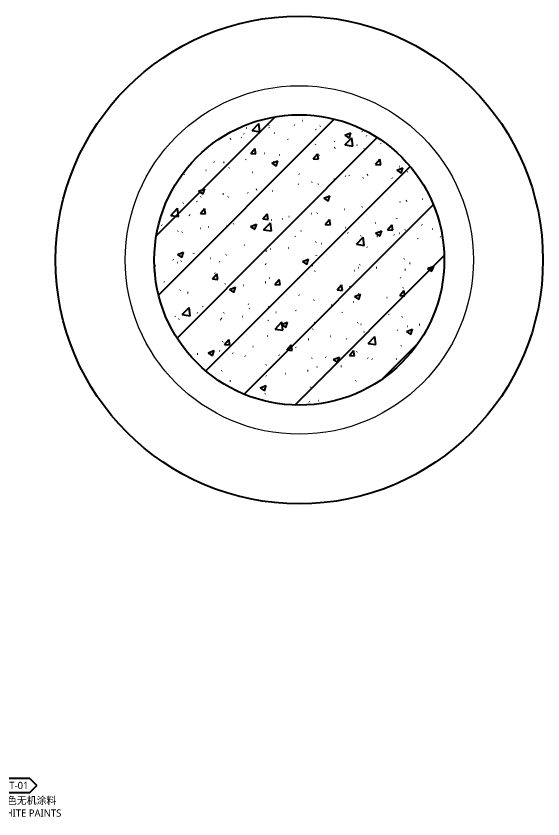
# Model space of a CAD drawing. Header units: millimetres. Extents: x 6321 to 120763, y -355 to 15211.
# Drawn here: x 51266 to 52175, y 9894 to 11276 of the extents above; entities that cross this region are included whole.
import ezdxf
from ezdxf import colors
from ezdxf.entities.mleader import LeaderData, LeaderLine
from ezdxf.enums import TextEntityAlignment as Align
from ezdxf.math import Vec2, Vec3

# ---------------------------------------------------------------- set-up
doc = ezdxf.new("R2010")
doc.units = ezdxf.units.MM
for name, color, linetype in [('0 @ 5', 7, 'Continuous'), ('I-RCP-COVER', 10, 'Continuous'), ('WALL TYPE$0$G-ANNO-NOTE-CH', 7, 'Continuous'), ('WALL TYPE$0$I-SECT-LW03', 3, 'Continuous')]:
    doc.layers.add(name, color=color, linetype=linetype)
doc.layers.add('I-PL-WALL-FHINISH', color=73, linetype='Continuous', lineweight=13)
doc.styles.add('WALL TYPE$0$Aecom Chinese', font='Microsoft YaHei.ttf')

# ---------------------------------------------------------------- blocks, each defined once
blk = doc.blocks.new('WHA12202707')
at = {"transparency": 16777216}
for p, q in [((2.38, 2.38), (0, 0)), ((2.38, -2.38), (0, 0)), ((11.91, 2.38), (2.38, 2.38)), ((11.91, 2.38), (14.29, 0)), ((11.91, -2.38), (14.29, 0)), ((2.38, -2.38), (11.91, -2.38))]:
    blk.add_line(p, q, dxfattribs=at)
at = {"transparency": 16777216, "style": 'WALL TYPE$0$Aecom Chinese'}
blk.add_attdef('英文2', (0.49, -14.58), '', height=2.5, dxfattribs=at)
at = {"layer": 'WALL TYPE$0$G-ANNO-NOTE-CH', "transparency": 16777216, "style": 'WALL TYPE$0$Aecom Chinese'}
blk.add_attdef('编号', text='', height=2.5, dxfattribs=at).set_placement((7.1, 0), align=Align.MIDDLE)
for tag, p in [('中文', (0.54, -5.18)), ('英文', (0.49, -9.51))]:
    blk.add_attdef(tag, text='', height=2.5, dxfattribs=at).set_placement(p, align=Align.MIDDLE_LEFT)

msp = doc.modelspace()

# ---------------------------------------------------------------- hatches: boundary and pattern name
h = msp.add_hatch()
h.set_pattern_fill('0-钢筋混凝土001-DOM', color=250, scale=15, pattern_type=2)
h.set_pattern_definition([(45, (51254.604, 13296.04), (-53.033, 53.033), []), (50, (51254.6, 13296.04), (107.589, -9.4128), [11.25, -123.75]), (355, (51254.6, 13296.04), (-20.8127, 112.829), [9, -99]), (100.4514, (51263.57, 13295.25), (86.7764, 103.416), [9.561, -105.1713]), (46.184, (51254.6, 13326.04), (160.086, -24.828), [16.875, -185.625]), (96.6356, (51267.94, 13323.97), (140.199, 146.118), [14.3415, -157.757]), (351.184, (51254.6, 13326.04), (140.199, 146.118), [13.5, -148.5]), (21, (51269.6, 13318.54), (89.536, -60.3928), [11.25, -123.75]), (326, (51269.6, 13318.54), (36.4973, 108.7725), [9, -99]), (71.4514, (51277.07, 13313.5), (126.0334, 48.3796), [9.561, -105.1713]), (37.5, (51254.604, 13296.036), (1.824, 49.9341), [0.75, -97.8, 0.75, -100.5, 0.75, -99.375]), (7.5, (51254.604, 13296.036), (39.4604, 59.1618), [0.75, -57.3, 0.75, -95.55, 0.75, -37.875]), (327.5, (51221.154, 13296.036), (80.07337, -3.38323), [0.75, -37.5, 0.75, -117, 0.75, -155.25]), (317.5, (51206.154, 13296.036), (87.478, 15.0157), [0.75, -48.75, 0.75, -77.7, 0.75, -110.25])])
h.paths.add_polyline_path([(52004.6, 10856, 1), (51504.6, 10856, 1)])

# ---------------------------------------------------------------- linework, layer by layer
at = {"layer": 'I-PL-WALL-FHINISH'}
msp.add_circle((51754.6, 10856), 300, dxfattribs=at)
at = {"layer": 'I-RCP-COVER'}
msp.add_circle((51754.6, 10856), 420, dxfattribs=at)
at = {"layer": 'WALL TYPE$0$I-SECT-LW03'}
msp.add_circle((51754.6, 10856), 250, dxfattribs=at)

# ---------------------------------------------------------------- leaders
at = {"layer": '0 @ 5'}
ml = msp.add_multileader_block('Standard', dxfattribs=at)
ml.set_content('WHA12202707', color=256, scale=5)
ml.set_attribute('编号', 'PT-01', width=0)
ml.set_attribute('中文', '白色无机涂料', width=0)
ml.set_attribute('英文', 'WHITE PAINTS', width=0)
ml.set_attribute('英文2', '', width=0)
ml.set_leader_properties(color=2)
ml.build(insert=Vec2(0, 0))
ml.multileader.update_dxf_attribs({"text_right_attachment_type": 6, "dogleg_length": 0.36, "arrow_head_size": 10, "scale": 5})
ctx = ml.context
ctx.base_point, ctx.scale, ctx.char_height, ctx.arrow_head_size, ctx.landing_gap_size, ctx.plane_origin = Vec3(51230.8, 9951.2), 5, 375, 10, 0.45, Vec3(51138.6, 9627.6)
ctx.right_attachment = 6
notes = []
notes.append((ctx, [(0, (1, 1, 0), (51207.1, 9951.2), (1, 0), 23.7, [(0, [(51096.2, 9923.3)], 0, [])])]))
ctx.block.insert = Vec3(51230.8, 9951.2)
for ctx, leaders in notes:
    for number, flags, end, landing, length, lines in leaders:
        leader = LeaderData()
        leader.index, (leader.has_last_leader_line, leader.has_dogleg_vector, leader.attachment_direction) = number, flags
        leader.last_leader_point, leader.dogleg_vector, leader.dogleg_length = Vec3(end), Vec3(landing), length
        for number, points, colour, breaks in lines:
            line = LeaderLine()
            line.index, line.vertices, line.color, line.breaks = number, Vec3.list(points), colors.encode_raw_color(colour), breaks
            leader.lines.append(line)
        ctx.leaders.append(leader)

doc.saveas('drawing.dxf')
